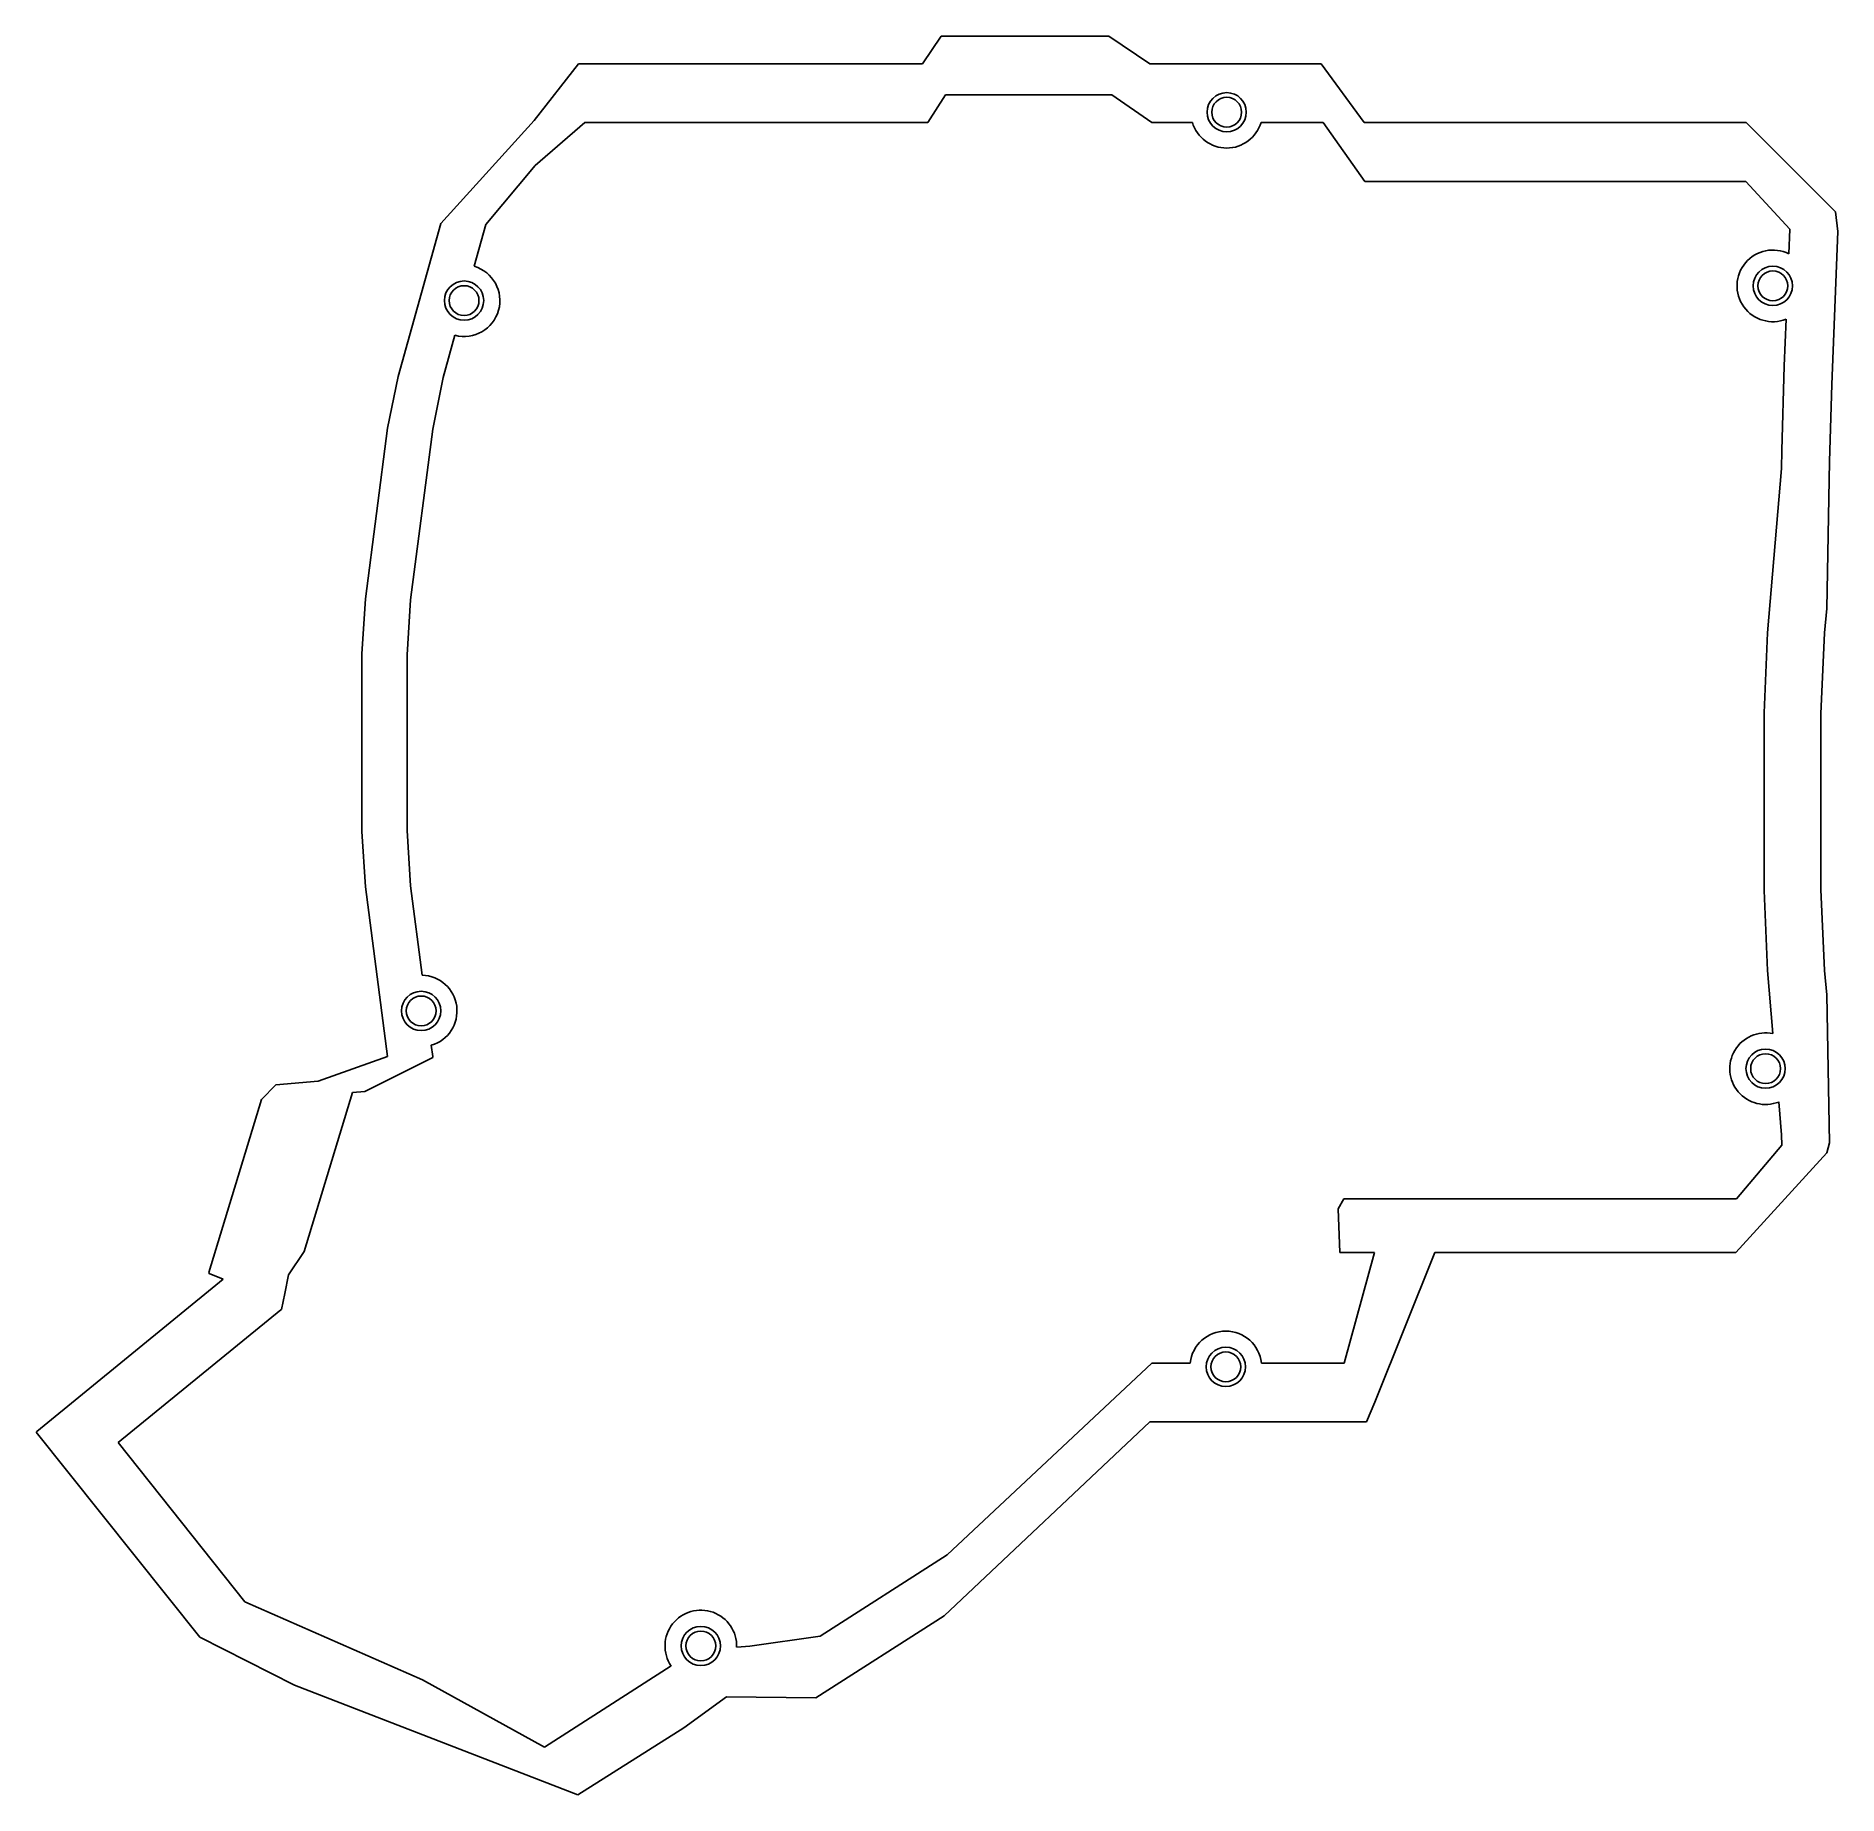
# Model space of a CAD drawing. Header units: metres. Extents: x -120 to 64, y -107 to 72.
import ezdxf

# ---------------------------------------------------------------- set-up
doc = ezdxf.new("R2010")
doc.units = ezdxf.units.M

msp = doc.modelspace()

# ---------------------------------------------------------------- linework, layer by layer
for p, q in [((-29.58, 69.17, -5), (-27.69, 71.99, -5)), ((-29.58, 69.17), (-27.69, 71.99)), ((-27.69, 71.99, -5), (-10.58, 71.99, -5)), ((-27.69, 71.99, -5), (-27.69, 71.99)), ((-27.69, 71.99), (-10.58, 71.99)), ((-10.58, 71.99, -5), (-6.41, 69.17, -5)), ((-10.58, 71.99, -5), (-10.58, 71.99)), ((-10.58, 71.99), (-6.41, 69.17)), ((-69.15, 63.39, -5), (-64.63, 69.17, -5)), ((-69.15, 63.39), (-64.63, 69.17)), ((-64.63, 69.17, -5), (-29.58, 69.17, -5)), ((-64.63, 69.17, -5), (-64.63, 69.17)), ((-64.63, 69.17), (-29.58, 69.17)), ((-29.58, 69.17, -5), (-29.58, 69.17)), ((11.05, 69.17, -5), (-6.41, 69.17, -5)), ((-6.41, 69.17, -5), (-6.41, 69.17)), ((11.05, 69.17), (-6.41, 69.17)), ((11.05, 69.17, -5), (15.41, 63.17, -5)), ((11.05, 69.17, -5), (11.05, 69.17)), ((11.05, 69.17), (15.41, 63.17)), ((-27.22, 66.01), (-29.02, 63.19)), ((-27.22, 66.01, -2), (-29.02, 63.19, -2)), ((-10.29, 66.01), (-27.22, 66.01)), ((-10.29, 66.01, -2), (-27.22, 66.01, -2)), ((-27.22, 66.01, -2), (-27.22, 66.01)), ((-6.23, 63.19), (-10.29, 66.01)), ((-6.23, 63.19, -2), (-10.29, 66.01, -2)), ((-10.29, 66.01, -2), (-10.29, 66.01)), ((-78.65, 52.89, -5), (-69.15, 63.39, -5)), ((-78.65, 52.89), (-69.15, 63.39)), ((-69.15, 63.39, -5), (-69.15, 63.39)), ((-63.98, 63.19), (-69.05, 58.79)), ((-63.98, 63.19, -2), (-69.05, 58.79, -2)), ((-29.02, 63.19), (-63.98, 63.19)), ((-29.02, 63.19, -2), (-63.98, 63.19, -2)), ((-63.98, 63.19, -2), (-63.98, 63.19)), ((-29.02, 63.19, -2), (-29.02, 63.19)), ((-2.08, 63.19), (-6.23, 63.19)), ((-2.08, 63.19, -2), (-6.23, 63.19, -2)), ((-6.23, 63.19, -2), (-6.23, 63.19)), ((-2.08, 63.19, -2), (-2.08, 63.19)), ((2.94, 64.23, -4), (2.94, 64.23)), ((3.41, 64.23, -5), (3.41, 64.23, -4)), ((11.24, 63.19), (4.91, 63.19)), ((11.24, 63.19, -2), (4.91, 63.19, -2)), ((4.91, 63.19, -2), (4.91, 63.19)), ((15.49, 57.19), (11.24, 63.19)), ((15.49, 57.19, -2), (11.24, 63.19, -2)), ((11.24, 63.19, -2), (11.24, 63.19)), ((15.41, 63.17, -5), (54.33, 63.17, -5)), ((15.41, 63.17, -5), (15.41, 63.17)), ((15.41, 63.17), (54.33, 63.17)), ((54.33, 63.17, -5), (63.44, 54.08, -5)), ((54.33, 63.17, -5), (54.33, 63.17)), ((54.33, 63.17), (63.44, 54.08)), ((-74.05, 52.79), (-69.05, 58.79)), ((-74.05, 52.79, -2), (-69.05, 58.79, -2)), ((-69.05, 58.79, -2), (-69.05, 58.79)), ((54.31, 57.19), (15.49, 57.19)), ((54.31, 57.19, -2), (15.49, 57.19, -2)), ((15.49, 57.19, -2), (15.49, 57.19)), ((58.78, 52.33), (54.31, 57.19)), ((58.78, 52.33, -2), (54.31, 57.19, -2)), ((54.31, 57.19, -2), (54.31, 57.19)), ((63.44, 54.08, -5), (63.68, 52.08, -5)), ((63.44, 54.08, -5), (63.44, 54.08)), ((63.44, 54.08), (63.68, 52.08)), ((-78.65, 52.89, -5), (-83.01, 37.3, -5)), ((-78.65, 52.89), (-83.01, 37.3)), ((-78.65, 52.89, -5), (-78.65, 52.89)), ((-75.24, 48.54), (-74.05, 52.79)), ((-75.24, 48.54, -2), (-74.05, 52.79, -2)), ((-74.05, 52.79, -2), (-74.05, 52.79)), ((58.68, 49.81), (58.78, 52.33)), ((58.68, 49.81, -2), (58.78, 52.33, -2)), ((58.78, 52.33, -2), (58.78, 52.33)), ((63.68, 52.08, -5), (63.05, 36.49, -5)), ((63.68, 52.08), (63.05, 36.49)), ((63.68, 52.08, -5), (63.68, 52.08)), ((58.68, 49.81, -2), (58.68, 49.81)), ((-75.24, 48.54, -2), (-75.24, 48.54)), ((58.57, 46.54, -4), (58.57, 46.54)), ((59.05, 46.54, -5), (59.05, 46.54, -4)), ((-74.76, 45.04, -4), (-74.76, 45.04)), ((-74.28, 45.04, -5), (-74.28, 45.04, -4)), ((58.21, 38.4), (58.41, 43.15)), ((58.21, 38.4, -2), (58.41, 43.15, -2)), ((58.41, 43.15, -2), (58.41, 43.15)), ((-78.41, 37.2), (-77.21, 41.51)), ((-78.41, 37.2, -2), (-77.21, 41.51, -2)), ((-77.21, 41.51, -2), (-77.21, 41.51)), ((-83.01, 37.3, -5), (-84.07, 32.06, -5)), ((-83.01, 37.3), (-84.07, 32.06)), ((-83.01, 37.3, -5), (-83.01, 37.3)), ((-79.47, 31.96), (-78.41, 37.2)), ((-79.47, 31.96, -2), (-78.41, 37.2, -2)), ((-78.41, 37.2, -2), (-78.41, 37.2)), ((58.21, 38.4), (57.96, 29.78)), ((58.21, 38.4, -2), (57.96, 29.78, -2)), ((58.21, 38.4, -2), (58.21, 38.4)), ((63.05, 36.49, -5), (62.82, 28.65, -5)), ((63.05, 36.49), (62.82, 28.65)), ((63.05, 36.49, -5), (63.05, 36.49)), ((-84.07, 32.06, -5), (-86.33, 14.67, -5)), ((-84.07, 32.06), (-86.33, 14.67)), ((-84.07, 32.06, -5), (-84.07, 32.06)), ((-81.73, 14.57), (-79.47, 31.96)), ((-81.73, 14.57, -2), (-79.47, 31.96, -2)), ((-79.47, 31.96, -2), (-79.47, 31.96)), ((57.93, 27.93), (57.96, 29.78)), ((57.93, 27.93, -2), (57.96, 29.78, -2)), ((57.96, 29.78, -2), (57.96, 29.78)), ((56.51, 11.2), (57.93, 27.93)), ((56.51, 11.2, -2), (57.93, 27.93, -2)), ((57.93, 27.93, -2), (57.93, 27.93)), ((62.82, 28.65, -5), (62.54, 13.68, -5)), ((62.82, 28.65), (62.54, 13.68)), ((62.82, 28.65, -5), (62.82, 28.65)), ((-86.69, 9.05, -5), (-86.33, 14.67, -5)), ((-86.69, 9.05), (-86.33, 14.67)), ((-86.33, 14.67, -5), (-86.33, 14.67)), ((-82.09, 8.95), (-81.73, 14.57)), ((-82.09, 8.95, -2), (-81.73, 14.57, -2)), ((-81.73, 14.57, -2), (-81.73, 14.57)), ((62.31, 11.2, -5), (62.54, 13.68, -5)), ((62.31, 11.2), (62.54, 13.68)), ((62.54, 13.68, -5), (62.54, 13.68)), ((56.51, 11.2), (56.16, 3.05)), ((56.51, 11.2, -2), (56.16, 3.05, -2)), ((56.51, 11.2, -2), (56.51, 11.2)), ((61.94, 2.95, -5), (62.31, 11.2, -5)), ((61.94, 2.95), (62.31, 11.2)), ((62.31, 11.2, -5), (62.31, 11.2)), ((-86.69, 9.05, -5), (-86.69, -9.05, -5)), ((-86.69, 9.05, -5), (-86.69, 9.05)), ((-86.69, 9.05), (-86.69, -9.05)), ((-82.09, -8.95), (-82.09, 8.95)), ((-82.09, 8.95, -2), (-82.09, 8.95)), ((-82.09, -8.95, -2), (-82.09, 8.95, -2)), ((56.16, -15.05), (56.16, 3.05)), ((56.16, -15.05, -2), (56.16, 3.05, -2)), ((56.16, 3.05, -2), (56.16, 3.05)), ((61.94, 2.95, -5), (61.94, -14.95, -5)), ((61.94, 2.95, -5), (61.94, 2.95)), ((61.94, 2.95), (61.94, -14.95)), ((-86.69, -9.05, -5), (-86.33, -14.67, -5)), ((-86.69, -9.05, -5), (-86.69, -9.05)), ((-86.69, -9.05), (-86.33, -14.67)), ((-82.09, -8.95), (-81.73, -14.57)), ((-82.09, -8.95, -2), (-82.09, -8.95)), ((-82.09, -8.95, -2), (-81.73, -14.57, -2)), ((-84.08, -31.96, -5), (-86.33, -14.67, -5)), ((-86.33, -14.67, -5), (-86.33, -14.67)), ((-84.08, -31.96), (-86.33, -14.67)), ((-81.73, -14.57), (-80.54, -23.67)), ((-81.73, -14.57, -2), (-81.73, -14.57)), ((-81.73, -14.57, -2), (-80.54, -23.67, -2)), ((56.16, -15.05), (56.51, -23.2)), ((56.16, -15.05, -2), (56.51, -23.2, -2)), ((56.16, -15.05, -2), (56.16, -15.05)), ((62.31, -23.2, -5), (61.94, -14.95, -5)), ((61.94, -14.95, -5), (61.94, -14.95)), ((62.31, -23.2), (61.94, -14.95)), ((-80.54, -23.67, -2), (-80.54, -23.67)), ((56.51, -23.2), (57.06, -29.62)), ((56.51, -23.2, -2), (57.06, -29.62, -2)), ((56.51, -23.2, -2), (56.51, -23.2)), ((62.31, -23.2, -5), (62.54, -25.68, -5)), ((62.31, -23.2, -5), (62.31, -23.2)), ((62.31, -23.2), (62.54, -25.68)), ((62.82, -40.75, -5), (62.54, -25.68, -5)), ((62.54, -25.68, -5), (62.54, -25.68)), ((62.82, -40.75), (62.54, -25.68)), ((-79.12, -27.32, -4), (-79.12, -27.32)), ((-78.65, -27.32, -5), (-78.65, -27.32, -4)), ((-79.62, -30.82), (-79.47, -31.96)), ((-79.62, -30.82, -2), (-79.62, -30.82)), ((-79.62, -30.82, -2), (-79.47, -31.96, -2)), ((57.06, -29.62, -2), (57.06, -29.62)), ((-91.15, -34.47, -5), (-84.08, -31.96, -5)), ((-91.15, -34.47), (-84.08, -31.96)), ((-79.47, -32.06), (-86.4, -35.52)), ((-79.47, -32.06, -2), (-86.4, -35.52, -2)), ((-84.08, -31.96, -5), (-84.08, -31.96)), ((-79.47, -32.06), (-79.47, -31.96)), ((-79.47, -31.96, -2), (-79.47, -31.96)), ((-79.47, -32.06, -2), (-79.47, -31.96, -2)), ((-79.47, -32.06, -2), (-79.47, -32.06)), ((-96.9, -36.35, -5), (-95.44, -34.85, -5)), ((-96.9, -36.35), (-95.44, -34.85)), ((-91.15, -34.47, -5), (-95.44, -34.85, -5)), ((-91.15, -34.47), (-95.44, -34.85)), ((-95.44, -34.85, -5), (-95.44, -34.85)), ((-91.15, -34.47, -5), (-91.15, -34.47)), ((57.84, -33.2, -4), (57.84, -33.2)), ((58.31, -33.2, -5), (58.31, -33.2, -4)), ((-96.9, -36.35, -5), (-102.27, -53.97, -5)), ((-96.9, -36.35), (-102.27, -53.97)), ((-96.9, -36.35, -5), (-96.9, -36.35)), ((-87.63, -35.63), (-92.57, -51.84)), ((-87.63, -35.63, -2), (-92.57, -51.84, -2)), ((-86.4, -35.52), (-87.63, -35.63)), ((-86.4, -35.52, -2), (-87.63, -35.63, -2)), ((-87.63, -35.63, -2), (-87.63, -35.63)), ((-86.4, -35.52, -2), (-86.4, -35.52)), ((57.65, -36.59), (57.93, -39.93)), ((57.65, -36.59, -2), (57.93, -39.93, -2)), ((57.65, -36.59, -2), (57.65, -36.59)), ((57.93, -39.93), (57.95, -40.99)), ((57.93, -39.93, -2), (57.95, -40.99, -2)), ((57.93, -39.93, -2), (57.93, -39.93)), ((53.27, -51.93, -5), (62.55, -41.78, -5)), ((53.27, -51.93), (62.55, -41.78)), ((57.95, -40.99), (53.35, -46.45)), ((57.95, -40.99, -2), (53.35, -46.45, -2)), ((57.95, -40.99, -2), (57.95, -40.99)), ((62.82, -40.75, -5), (62.55, -41.78, -5)), ((62.82, -40.75), (62.55, -41.78)), ((62.55, -41.78, -5), (62.55, -41.78)), ((62.82, -40.75, -5), (62.82, -40.75)), ((13.35, -46.45), (12.75, -47.48)), ((13.35, -46.45, -2), (12.75, -47.48, -2)), ((12.93, -51.93), (12.75, -47.48)), ((12.93, -51.93, -2), (12.75, -47.48, -2)), ((12.75, -47.48, -2), (12.75, -47.48)), ((13.35, -46.45), (53.35, -46.45)), ((13.35, -46.45, -2), (13.35, -46.45)), ((13.35, -46.45, -2), (53.35, -46.45, -2)), ((53.35, -46.45, -2), (53.35, -46.45)), ((-92.57, -51.84), (-94.16, -54.21)), ((-92.57, -51.84, -2), (-94.16, -54.21, -2)), ((-92.57, -51.84, -2), (-92.57, -51.84)), ((12.93, -51.93), (16.46, -51.93)), ((12.93, -51.93, -2), (16.46, -51.93, -2)), ((12.93, -51.93, -2), (12.93, -51.93)), ((16.46, -51.93), (13.37, -63.19)), ((16.46, -51.93, -2), (13.37, -63.19, -2)), ((16.46, -51.93, -2), (16.46, -51.93)), ((22.61, -51.93, -5), (16.5, -67.17, -5)), ((22.61, -51.93), (16.5, -67.17)), ((22.61, -51.93, -5), (53.27, -51.93, -5)), ((22.61, -51.93, -5), (22.61, -51.93)), ((22.61, -51.93), (53.27, -51.93)), ((53.27, -51.93, -5), (53.27, -51.93)), ((-100.81, -54.63, -5), (-119.81, -70.17, -5)), ((-100.81, -54.63), (-119.81, -70.17)), ((-102.27, -53.97, -5), (-102.25, -54.06, -5)), ((-102.27, -53.97, -5), (-102.27, -53.97)), ((-102.27, -53.97), (-102.25, -54.06)), ((-102.25, -54.06, -5), (-100.81, -54.63, -5)), ((-102.25, -54.06, -5), (-102.25, -54.06)), ((-102.25, -54.06), (-100.81, -54.63)), ((-100.81, -54.63, -5), (-100.81, -54.63)), ((-94.53, -56.1), (-94.16, -54.21)), ((-94.53, -56.1, -2), (-94.16, -54.21, -2)), ((-94.16, -54.21, -2), (-94.16, -54.21)), ((-94.53, -56.1), (-94.87, -57.73)), ((-94.53, -56.1, -2), (-94.87, -57.73, -2)), ((-94.53, -56.1, -2), (-94.53, -56.1)), ((-94.93, -57.77), (-111.53, -71.27)), ((-94.93, -57.77, -2), (-111.53, -71.27, -2)), ((-94.93, -57.77), (-94.87, -57.73)), ((-94.93, -57.77, -2), (-94.87, -57.73, -2)), ((-94.93, -57.77, -2), (-94.93, -57.77)), ((-94.87, -57.73, -2), (-94.87, -57.73)), ((-6.23, -63.19), (-27.06, -82.74)), ((-6.23, -63.19, -2), (-27.06, -82.74, -2)), ((-6.23, -63.19), (-2.31, -63.19)), ((-6.23, -63.19, -2), (-6.23, -63.19)), ((-6.23, -63.19, -2), (-2.31, -63.19, -2)), ((-2.31, -63.19, -2), (-2.31, -63.19)), ((2.85, -63.58, -4), (2.85, -63.58)), ((3.32, -63.58, -5), (3.32, -63.58, -4)), ((4.95, -63.19), (13.37, -63.19)), ((4.95, -63.19, -2), (4.95, -63.19)), ((4.95, -63.19, -2), (13.37, -63.19, -2)), ((13.37, -63.19, -2), (13.37, -63.19)), ((15.66, -69.17, -5), (16.5, -67.17, -5)), ((15.66, -69.17), (16.5, -67.17)), ((16.5, -67.17, -5), (16.5, -67.17)), ((-6.41, -69.17, -5), (-27.38, -88.93, -5)), ((-6.41, -69.17), (-27.38, -88.93)), ((15.66, -69.17, -5), (-6.41, -69.17, -5)), ((-6.41, -69.17, -5), (-6.41, -69.17)), ((15.66, -69.17), (-6.41, -69.17)), ((15.66, -69.17, -5), (15.66, -69.17)), ((-119.88, -70.23, -5), (-119.81, -70.17, -5)), ((-119.88, -70.23), (-119.81, -70.17)), ((-119.88, -70.23, -5), (-103.21, -91.11, -5)), ((-119.88, -70.23, -5), (-119.88, -70.23)), ((-119.88, -70.23), (-103.21, -91.11)), ((-119.81, -70.17, -5), (-119.81, -70.17)), ((-111.53, -71.27), (-98.61, -87.52)), ((-111.53, -71.27, -2), (-111.53, -71.27)), ((-111.53, -71.27, -2), (-98.61, -87.52, -2)), ((-40, -91.01), (-27.06, -82.74)), ((-40, -91.01, -2), (-27.06, -82.74, -2)), ((-27.06, -82.74, -2), (-27.06, -82.74)), ((-98.61, -87.52), (-80.51, -95.47)), ((-98.61, -87.52, -2), (-98.61, -87.52)), ((-98.61, -87.52, -2), (-80.51, -95.47, -2)), ((-27.38, -88.93, -5), (-40.46, -97.29, -5)), ((-27.38, -88.93), (-40.46, -97.29)), ((-27.38, -88.93, -5), (-27.38, -88.93)), ((-103.21, -91.11, -5), (-93.55, -96.01, -5)), ((-103.21, -91.11, -5), (-103.21, -91.11)), ((-103.21, -91.11), (-93.55, -96.01)), ((-47.16, -92.04), (-40, -91.01)), ((-47.16, -92.04, -2), (-40, -91.01, -2)), ((-40, -91.01, -2), (-40, -91.01)), ((-50.63, -92.01, -4), (-50.63, -92.01)), ((-50.16, -92.01, -5), (-50.16, -92.01, -4)), ((-47.16, -92.04), (-48.51, -92.13)), ((-47.16, -92.04, -2), (-48.51, -92.13, -2)), ((-48.51, -92.13, -2), (-48.51, -92.13)), ((-47.16, -92.04, -2), (-47.16, -92.04)), ((-68.09, -102.33), (-55.18, -94.05)), ((-68.09, -102.33, -2), (-55.18, -94.05, -2)), ((-55.18, -94.05, -2), (-55.18, -94.05)), ((-64.7, -107.19, -5), (-93.55, -96.01, -5)), ((-93.55, -96.01, -5), (-93.55, -96.01)), ((-64.7, -107.19), (-93.55, -96.01)), ((-68.09, -102.33), (-80.51, -95.47)), ((-80.51, -95.47, -2), (-80.51, -95.47)), ((-68.09, -102.33, -2), (-80.51, -95.47, -2)), ((-49.54, -97.19, -5), (-53.89, -100.34, -5)), ((-49.54, -97.19), (-53.89, -100.34)), ((-49.54, -97.19, -5), (-40.46, -97.29, -5)), ((-49.54, -97.19, -5), (-49.54, -97.19)), ((-49.54, -97.19), (-40.46, -97.29)), ((-40.46, -97.29, -5), (-40.46, -97.29)), ((-53.89, -100.34, -5), (-64.7, -107.19, -5)), ((-53.89, -100.34), (-64.7, -107.19)), ((-53.89, -100.34, -5), (-53.89, -100.34)), ((-68.09, -102.33, -2), (-68.09, -102.33)), ((-64.7, -107.19, -5), (-64.7, -107.19))]:
    msp.add_line(p, q)
for centre, radius in [((1.41, 64.23, -5), 2), ((1.41, 64.23, -4), 2), ((1.41, 64.23), 1.52), ((1.41, 64.23, -4), 1.52), ((57.05, 46.54, -5), 2), ((57.05, 46.54, -4), 2), ((57.05, 46.54), 1.52), ((57.05, 46.54, -4), 1.52), ((-76.28, 45.04, -5), 2), ((-76.28, 45.04, -4), 2), ((-76.28, 45.04), 1.52), ((-76.28, 45.04, -4), 1.52), ((-80.65, -27.32, -5), 2), ((-80.65, -27.32, -4), 2), ((-80.65, -27.32), 1.52), ((-80.65, -27.32, -4), 1.52), ((56.31, -33.2, -5), 2), ((56.31, -33.2, -4), 2), ((56.31, -33.2), 1.52), ((56.31, -33.2, -4), 1.52), ((1.32, -63.58, -5), 2), ((1.32, -63.58, -4), 2), ((1.32, -63.58), 1.52), ((1.32, -63.58, -4), 1.52), ((-52.16, -92.01, -5), 2), ((-52.16, -92.01, -4), 2), ((-52.16, -92.01), 1.52), ((-52.16, -92.01, -4), 1.52)]:
    msp.add_circle(centre, radius)
for centre, start, end in [((1.41, 64.23), 196.6246, 343.3754), ((1.41, 64.23, -2), 196.6246, 343.3754), ((57.05, 46.54), 63.5198, 291.8378), ((57.05, 46.54, -2), 63.5198, 291.8378), ((-76.28, 45.04), 255.3182, 433.3831), ((-76.28, 45.04, -2), 255.3182, 433.3831), ((-80.65, -27.32), 286.4193, 448.3957), ((-80.65, -27.32, -2), 286.4193, 448.3957), ((56.31, -33.2), 78.2195, 291.4485), ((56.31, -33.2, -2), 78.2195, 291.4485), ((1.32, -63.58), 6.2086, 173.7914), ((1.32, -63.58, -2), 6.2086, 173.7914), ((-52.16, -92.01), 358.0674, 573.9838), ((-52.16, -92.01, -2), 358.0674, 573.9838)]:
    msp.add_arc(centre, 3.65, start, end)

doc.saveas('drawing.dxf')
